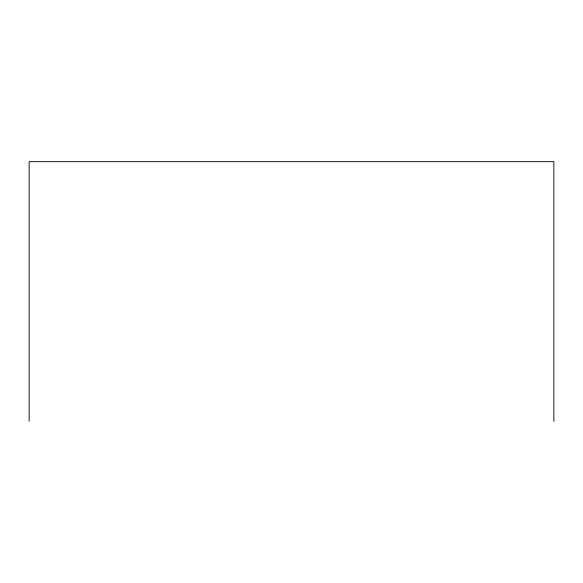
<?xml version="1.0" encoding="UTF-8"?>
<svg xmlns="http://www.w3.org/2000/svg" width="583" height="583" viewBox="0 0 583 583"><rect width="100%" height="100%" fill="white"/><g stroke="black" fill="none" stroke-linecap="round" stroke-linejoin="round"><path stroke-width="0.87" d="M553.85 421.341L553.85 161.659L29.15 161.659L29.15 421.341"/></g></svg>
